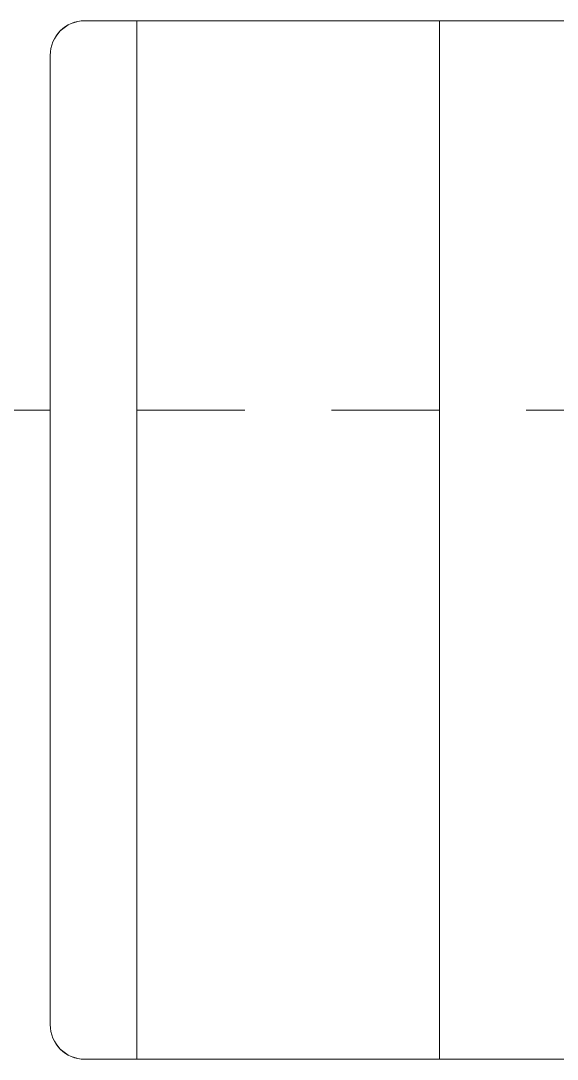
# Model space of a CAD drawing. Header units: metres. Extents: x -232 to 581, y 30 to 789.
# Drawn here: x 224.979 to 225.599, y 673.796 to 674.996 of the extents above; entities that cross this region are included whole.
import ezdxf

# ---------------------------------------------------------------- set-up
doc = ezdxf.new("R2010")
doc.units = ezdxf.units.M
doc.linetypes.add('HIDDEN2', pattern=[0.1875, 0.125, -0.0625])
doc.layers.add('A-WALL', color=250, linetype='Continuous', lineweight=20)
doc.layers.add('baños', color=140, linetype='Continuous', lineweight=0)
doc.layers.add('Techos 1', color=7, linetype='HIDDEN2', lineweight=9, true_color=0x42391a)
doc.styles.get("Standard").update_dxf_attribs({"font": 'arial.ttf'})

# ---------------------------------------------------------------- blocks, each defined once
blk = doc.blocks.new('21.11.2025 LN09 2DO NIVEL')
at = {"layer": 'A-WALL', "color": 18, "true_color": 0x000000}
for p, q in [((265.0885, 157.6514), (263.7185, 157.6514)), ((263.6785, 157.6114), (263.6785, 156.4914)), ((266.9885, 156.4514), (263.7185, 156.4514))]:
    blk.add_line(p, q, dxfattribs=at)
for centre, start, end in [((263.7185, 157.6114), 90, 180), ((263.7185, 156.4914), 180, 270)]:
    blk.add_arc(centre, 0.04, start, end, dxfattribs=at)
at = {"layer": 'baños', "color": 18, "true_color": 0x000000}
for p, q in [((263.7785, 157.6514), (263.7785, 156.4514)), ((264.1285, 157.6514), (264.1285, 156.4514))]:
    blk.add_line(p, q, dxfattribs=at)
at = {"layer": 'Techos 1', "color": 18, "true_color": 0x000000}
blk.add_line((259.7285, 157.2014), (274.4785, 157.2014), dxfattribs=at)
at = {"layer": 'baños', "color": 18, "linetype": 'Continuous', "true_color": 0x000000, "flags": 8}
for tag, p in [('TRADENAME', (265.5139, 159.7825, 0)), ('MODELNUMBER', (265.5139, 159.7825, 0)), ('PRODUCT', (265.5139, 159.7825, 0)), ('MATERIAL', (265.5139, 159.7824, 0)), ('MODELNUMBER', (266.6886, 159.7825, 0)), ('PRODUCT', (266.6886, 159.7825, 0)), ('TRADENAME', (266.6886, 159.7825, 0)), ('MATERIAL', (266.6886, 159.7824, 0))]:
    blk.add_attdef(tag, p, '', height=0.0000254, rotation=180.0001, dxfattribs=at)
blk = doc.blocks.new('20.03.2026 LN 09 SEGUNDO NIVEL ARQ')
at = {"layer": 'A-WALL', "color": 5}
for p, q in [((83.3559, -45.0486), (81.9859, -45.0486)), ((81.9459, -45.0886), (81.9459, -46.2086)), ((85.2559, -46.2486), (81.9859, -46.2486))]:
    blk.add_line(p, q, dxfattribs=at)
for centre, start, end in [((81.9859, -45.0886), 90, 180), ((81.9859, -46.2086), 180, 270)]:
    blk.add_arc(centre, 0.04, start, end, dxfattribs=at)
at = {"layer": 'baños', "color": 5}
for p, q in [((82.0459, -45.0486), (82.0459, -46.2486)), ((82.3959, -45.0486), (82.3959, -46.2486))]:
    blk.add_line(p, q, dxfattribs=at)
at = {"layer": 'Techos 1', "color": 5}
blk.add_line((77.9959, -45.4986), (92.7459, -45.4986), dxfattribs=at)
at = {"layer": 'baños', "color": 5, "linetype": 'Continuous', "flags": 8}
for tag, p in [('MODELNUMBER', (83.7813, -42.9175, 0)), ('MATERIAL', (83.7813, -42.9176, 0)), ('PRODUCT', (83.7813, -42.9176, 0)), ('TRADENAME', (83.7813, -42.9176, 0)), ('MODELNUMBER', (84.956, -42.9175, 0)), ('TRADENAME', (84.956, -42.9176, 0)), ('MATERIAL', (84.956, -42.9176, 0)), ('PRODUCT', (84.956, -42.9176, 0))]:
    blk.add_attdef(tag, p, '', height=0.0000254, rotation=180.0001, dxfattribs=at)
at = {"layer": 'baños', "color": 5, "linetype": 'Continuous'}
for tag, p, rotation in [('TRADENAME', (85.8912, -56.9933), 180.0001), ('MODELNUMBER', (85.8912, -56.9934), 180.0001), ('MATERIAL', (85.8914, -56.9932), 180.0001), ('PRODUCT', (85.8914, -56.9933), 180.0001), ('MODELNUMBER', (86.6008, -56.9934), 179.9999), ('MATERIAL', (86.6008, -56.9932), 179.9999), ('PRODUCT', (86.6008, -56.9933), 179.9999), ('TRADENAME', (86.6008, -56.9933), 179.9999)]:
    blk.add_attdef(tag, p, '', height=0.0000254, rotation=rotation, dxfattribs=at)

msp = doc.modelspace()

# ---------------------------------------------------------------- block references
at = {"color": 1}
for name, p in [('20.03.2026 LN 09 SEGUNDO NIVEL ARQ', (143.0668, 720.0451)), ('21.11.2025 LN09 2DO NIVEL', (-38.6658, 517.345))]:
    msp.add_blockref(name, p, dxfattribs=at)

doc.saveas('drawing.dxf')
